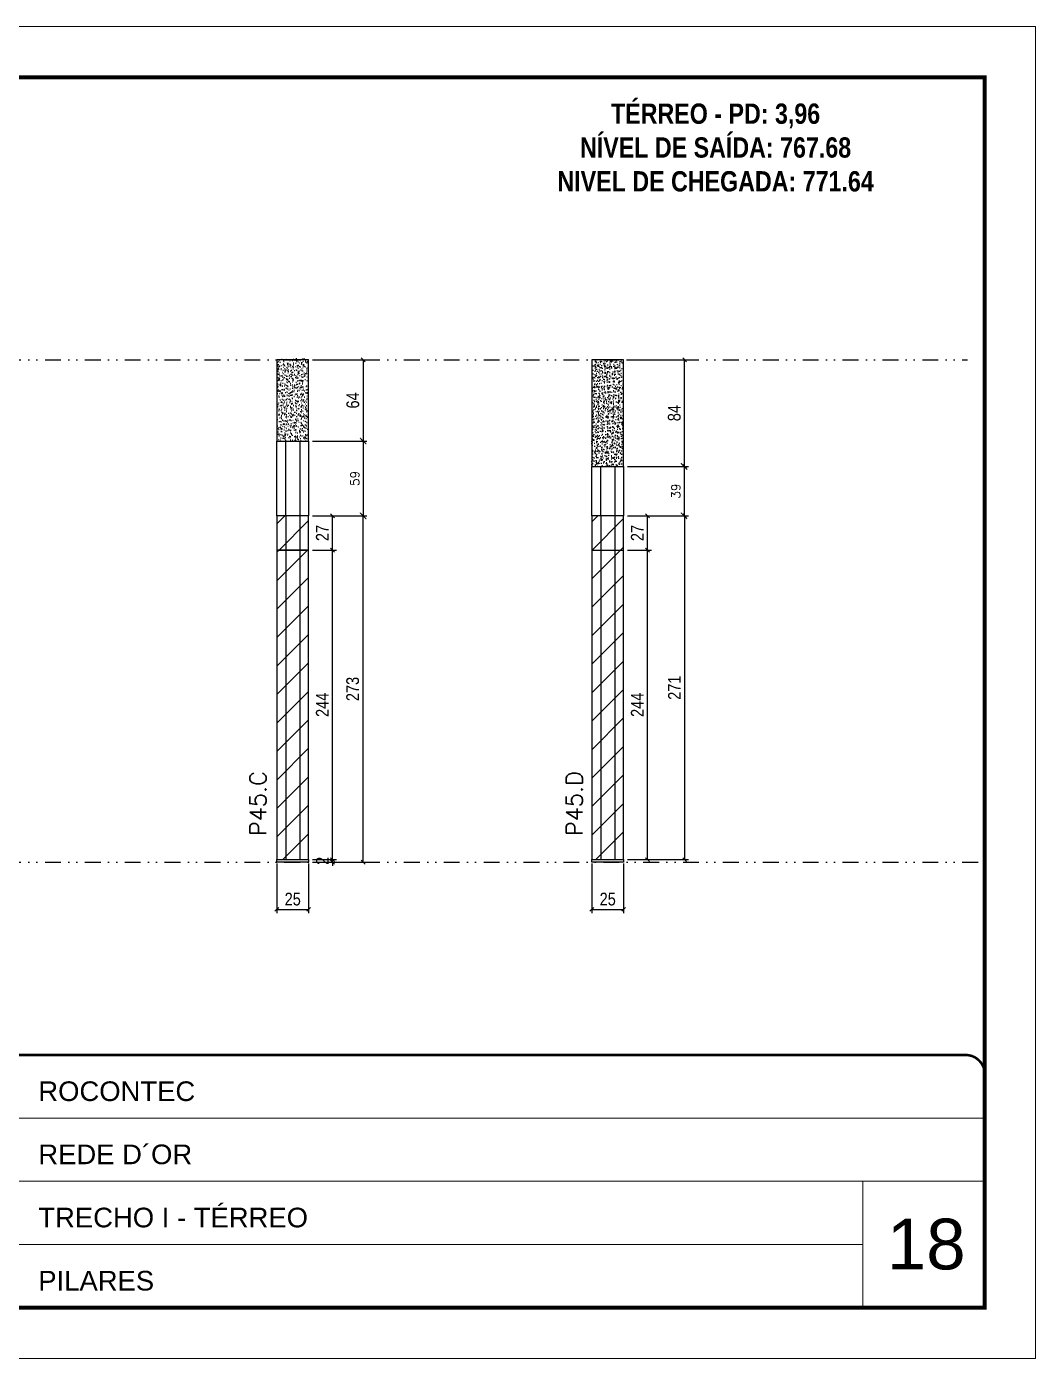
# Model space of a CAD drawing. Extents: x 2949 to 9230, y 1140 to 12527.
# Drawn here: x 5237 to 6033, y 6882 to 7932 of the extents above; entities that cross this region are included whole.
import ezdxf

# ---------------------------------------------------------------- set-up
doc = ezdxf.new("R2010")
doc.units = 0
for name, pattern in [('CONTINUO', [0]), ('DASHED', [0.75, 0.5, -0.25]), ('DIVIDE2', [0.625, 0.25, -0.125, 0, -0.125, 0, -0.125])]:
    doc.linetypes.add(name, pattern=pattern)
for name, color, linetype, lineweight in [('CARIMBO', 255, 'Continuous', 9), ('Folhas', 255, 'Continuous', 9), ('Hachura', 251, 'Continuous', 9), ('SARRAFO DE PRESSAO', 251, 'DASHED', 9), ('Texto Seção', 7, 'Continuous', 15)]:
    doc.layers.add(name, color=color, linetype=linetype, lineweight=lineweight)
for name, color, linetype in [('COTA', 241, 'Continuous'), ('NOMENCLATURA', 7, 'Continuous'), ('Nível', 160, 'Continuous'), ('Painéis', 200, 'Continuous'), ('SARR_2.2x7', 40, 'Continuous')]:
    doc.layers.add(name, color=color, linetype=linetype)
doc.styles.add('ARIAL', font='arial.ttf')
doc.styles.add('COTA TECNICA', font='techl___.ttf', dxfattribs={"height": 10})
doc.styles.add('COTA TECNICA-50', font='techl___.ttf', dxfattribs={"height": 10})
doc.styles.add('REGUA-120', font='ROMANS.shx', dxfattribs={"height": 15})
doc.styles.add('ROMANC', font='techb___.ttf', dxfattribs={"height": 2.5})
doc.styles.add('ROMANS', font='romans.shx')
doc.dimstyles.new('COTA PAINEL-50', dxfattribs={"dimtxt": 10, "dimasz": 3, "dimexe": 3, "dimexo": 3, "dimgap": 3, "dimtad": 1, "dimdec": 1, "dimzin": 12, "dimdsep": 46, "dimtxsty": 'COTA TECNICA-50', "dimblk1": 'OBLIQUE', "dimblk2": 'OBLIQUE', "dimsah": 1, "dimcen": 0.9, "dimclrd": 4, "dimclre": 4, "dimclrt": 240, "dimadec": 1, "dimazin": 3, "dimtfac": 1, "dimtdec": 1, "dimtmove": 0, "dimatfit": 3, "dimfxl": 1, "dimtolj": 1, "dimtzin": 12, "dimarcsym": 0})
doc.dimstyles.new('Cota Paínel', dxfattribs={"dimtxt": 7, "dimasz": 5, "dimexe": 3, "dimexo": 3, "dimgap": 3, "dimtad": 1, "dimdec": 1, "dimzin": 12, "dimdsep": 46, "dimtxsty": 'ROMANS', "dimblk": 'ARCHTICK', "dimcen": 0, "dimclrd": 4, "dimclre": 4, "dimclrt": 1, "dimadec": 1, "dimazin": 3, "dimtfac": 1, "dimtdec": 1, "dimtmove": 0, "dimatfit": 3, "dimldrblk": 'OBLIQUE', "dimfxl": 1, "dimtolj": 1, "dimtzin": 12, "dimarcsym": 0})
doc.dimstyles.new('PAINEL', dxfattribs={"dimtxt": 10, "dimasz": 3, "dimexe": 3, "dimexo": 3, "dimgap": 3, "dimtad": 1, "dimdec": 1, "dimzin": 12, "dimdsep": 46, "dimtxsty": 'COTA TECNICA', "dimblk1": 'OBLIQUE', "dimblk2": 'OBLIQUE', "dimsah": 1, "dimcen": 0.9, "dimclrd": 4, "dimclre": 4, "dimclrt": 240, "dimadec": 1, "dimazin": 3, "dimtfac": 1, "dimtdec": 1, "dimtmove": 0, "dimatfit": 3, "dimfxl": 1, "dimtolj": 1, "dimtzin": 12, "dimarcsym": 0})
pattern_1 = [(45, (-126071.967, -22713.47), (-11.2253202, 11.2253202), [])]

# ---------------------------------------------------------------- blocks, each defined once
blk = doc.blocks.new('9999999999')
at = {"color": 30, "linetype": 'CONTINUO'}
for p, q in [((98564.6, 34379.6), (99584, 34379.6)), ((98564.6, 34329.8), (99488, 34329.8)), ((99584, 34329.8), (99488, 34329.8)), ((99488, 34329.8), (99488, 34230.2)), ((98564.6, 34280), (99488, 34280))]:
    blk.add_line(p, q, dxfattribs=at)
at = {"color": 30, "linetype": 'CONTINUO', "const_width": 2}
blk.add_lwpolyline([(99584, 34230.2), (99584, 34414.4, 0.414214), (99569, 34429.4), (98229, 34429.4, 0.414214), (98214, 34414.4), (98214, 34245.2, 0.414214), (98229, 34230.2), (99584, 34230.2)], format="xyb", dxfattribs=at)
at = {"layer": 'Folhas'}
blk.add_lwpolyline([(98139, 34190.2), (99624, 34190.2), (99624, 35240.2), (98139, 35240.2)], close=True, dxfattribs=at)
at = {"layer": 'Folhas', "color": 30, "const_width": 3}
blk.add_lwpolyline([(98214, 34230.2), (99584, 34230.2), (99584, 35200.2), (98214, 35200.2)], close=True, dxfattribs=at)
at = {"color": 7, "linetype": 'Continuous', "ltscale": 5, "style": 'ARIAL'}
for s, height, p in [('ROCONTEC', 15.48, (98837.7, 34393.1)), ('REDE D´OR', 15.48, (98837.7, 34343.3)), ('TRECHO I - TÉRREO', 15.483, (98837.7, 34293.5)), ('PILARES', 15.48, (98837.7, 34243.7))]:
    blk.add_text(s, height=height, dxfattribs=at).set_placement(p)
blk = doc.blocks.new('_Oblique')
at = {"color": 0, "linetype": 'ByBlock', "lineweight": -2}
blk.add_line((-0.5, -0.5), (0.5, 0.5), dxfattribs=at)
blk = doc.blocks.new('*D702')
at = {"layer": 'COTA', "color": 4, "lineweight": -2, "transparency": 16777216}
for p, q in [((5434.4, 7272.7), (5434.4, 7233.4)), ((5459.4, 7272.7), (5459.4, 7233.4)), ((5434.4, 7236.4), (5459.4, 7236.4))]:
    blk.add_line(p, q, dxfattribs=at)
at = {"layer": 'Defpoints', "color": 0, "transparency": 16777216}
for p in [(5434.4, 7275.7), (5459.4, 7275.7), (5459.4, 7236.4)]:
    blk.add_point(p, dxfattribs=at)
at = {"layer": 'COTA', "color": 4, "lineweight": -2, "transparency": 16777216, "xscale": 3, "yscale": 3, "zscale": 3, "rotation": 180}
blk.add_blockref('_Oblique', (5434.4, 7236.4), dxfattribs=at)
at = {"layer": 'COTA', "color": 4, "lineweight": -2, "transparency": 16777216, "xscale": 3, "yscale": 3, "zscale": 3}
blk.add_blockref('_Oblique', (5459.4, 7236.4), dxfattribs=at)
at = {"layer": 'COTA', "color": 240, "transparency": 16777216, "insert": (5446.9, 7244.5), "char_height": 10, "attachment_point": 5, "style": 'COTA TECNICA'}
blk.add_mtext('\\A1;25', dxfattribs=at)
blk = doc.blocks.new('*D703')
at = {"layer": 'COTA', "color": 4, "lineweight": -2, "transparency": 16777216}
for p, q in [((5682.8, 7272.7), (5682.8, 7233.4)), ((5707.8, 7272.7), (5707.8, 7233.4)), ((5682.8, 7236.4), (5707.8, 7236.4))]:
    blk.add_line(p, q, dxfattribs=at)
at = {"layer": 'Defpoints', "color": 0, "transparency": 16777216}
for p in [(5682.8, 7275.7), (5707.8, 7275.7), (5707.8, 7236.4)]:
    blk.add_point(p, dxfattribs=at)
at = {"layer": 'COTA', "color": 4, "lineweight": -2, "transparency": 16777216, "xscale": 3, "yscale": 3, "zscale": 3, "rotation": 180}
blk.add_blockref('_Oblique', (5682.8, 7236.4), dxfattribs=at)
at = {"layer": 'COTA', "color": 4, "lineweight": -2, "transparency": 16777216, "xscale": 3, "yscale": 3, "zscale": 3}
blk.add_blockref('_Oblique', (5707.8, 7236.4), dxfattribs=at)
at = {"layer": 'COTA', "color": 240, "transparency": 16777216, "insert": (5695.3, 7244.5), "char_height": 10, "attachment_point": 5, "style": 'COTA TECNICA'}
blk.add_mtext('\\A1;25', dxfattribs=at)
blk = doc.blocks.new('*D704')
at = {"layer": 'COTA', "color": 4, "lineweight": -2, "transparency": 16777216}
for p, q in [((5710.8, 7546.7), (5758.9, 7546.7)), ((5755.9, 7546.7), (5755.9, 7275.7)), ((5710.8, 7275.7), (5758.9, 7275.7))]:
    blk.add_line(p, q, dxfattribs=at)
at = {"layer": 'Defpoints', "color": 0, "transparency": 16777216}
for p in [(5707.8, 7546.7), (5707.8, 7275.7), (5755.9, 7275.7)]:
    blk.add_point(p, dxfattribs=at)
at = {"layer": 'COTA', "color": 4, "lineweight": -2, "transparency": 16777216, "xscale": 3, "yscale": 3, "zscale": 3}
for p, rotation in [((5755.9, 7546.7), 90), ((5755.9, 7275.7), 270)]:
    blk.add_blockref('_Oblique', p, dxfattribs=dict(at, rotation=rotation))
at = {"layer": 'COTA', "color": 240, "transparency": 16777216, "insert": (5747.9, 7411.2), "char_height": 10, "attachment_point": 5, "rotation": 90, "style": 'COTA TECNICA'}
blk.add_mtext('\\A1;271', dxfattribs=at)
blk = doc.blocks.new('*D705')
at = {"layer": 'COTA', "color": 4, "lineweight": -2, "transparency": 16777216}
for p, q in [((5710.8, 7669.7), (5758.9, 7669.7)), ((5755.9, 7585.7), (5755.9, 7669.7)), ((5710.8, 7585.7), (5758.9, 7585.7))]:
    blk.add_line(p, q, dxfattribs=at)
at = {"layer": 'Defpoints', "color": 0, "transparency": 16777216}
for p in [(5707.8, 7669.7), (5755.9, 7669.7), (5707.8, 7585.7)]:
    blk.add_point(p, dxfattribs=at)
at = {"layer": 'COTA', "color": 4, "lineweight": -2, "transparency": 16777216, "xscale": 3, "yscale": 3, "zscale": 3}
for p, rotation in [((5755.9, 7669.7), 90), ((5755.9, 7585.7), 270)]:
    blk.add_blockref('_Oblique', p, dxfattribs=dict(at, rotation=rotation))
at = {"layer": 'COTA', "color": 240, "transparency": 16777216, "insert": (5747.8, 7627.7), "char_height": 10, "attachment_point": 5, "rotation": 90, "style": 'COTA TECNICA'}
blk.add_mtext('\\A1;84', dxfattribs=at)
blk = doc.blocks.new('*D711')
at = {"layer": 'COTA', "color": 4, "lineweight": -2, "transparency": 16777216}
for p, q in [((5462.4, 7546.7), (5505.4, 7546.7)), ((5502.4, 7273.7), (5502.4, 7546.7)), ((5462.4, 7273.7), (5505.4, 7273.7))]:
    blk.add_line(p, q, dxfattribs=at)
at = {"layer": 'Defpoints', "color": 0, "transparency": 16777216}
for p in [(5459.4, 7546.7), (5502.4, 7546.7), (5459.4, 7273.7)]:
    blk.add_point(p, dxfattribs=at)
at = {"layer": 'COTA', "color": 4, "lineweight": -2, "transparency": 16777216, "xscale": 3, "yscale": 3, "zscale": 3}
for p, rotation in [((5502.4, 7546.7), 90), ((5502.4, 7273.7), 270)]:
    blk.add_blockref('_Oblique', p, dxfattribs=dict(at, rotation=rotation))
at = {"layer": 'COTA', "color": 240, "transparency": 16777216, "insert": (5494.2, 7410.2), "char_height": 10, "attachment_point": 5, "rotation": 90, "style": 'COTA TECNICA'}
blk.add_mtext('\\A1;273', dxfattribs=at)
blk = doc.blocks.new('*D712')
at = {"layer": 'COTA', "color": 4, "lineweight": -2, "transparency": 16777216}
for p, q in [((5478.3, 7275.7), (5478.3, 7278.7)), ((5462.4, 7275.7), (5481.3, 7275.7)), ((5462.4, 7273.7), (5481.3, 7273.7)), ((5478.3, 7273.7), (5478.3, 7275.7)), ((5478.3, 7273.7), (5478.3, 7270.7))]:
    blk.add_line(p, q, dxfattribs=at)
at = {"layer": 'Defpoints', "color": 0, "transparency": 16777216}
for p in [(5459.4, 7275.7), (5459.4, 7273.7), (5478.3, 7275.7)]:
    blk.add_point(p, dxfattribs=at)
at = {"layer": 'COTA', "color": 4, "lineweight": -2, "transparency": 16777216, "xscale": 3, "yscale": 3, "zscale": 3}
for p, rotation in [((5478.3, 7275.7), 270), ((5478.3, 7273.7), 90)]:
    blk.add_blockref('_Oblique', p, dxfattribs=dict(at, rotation=rotation))
at = {"layer": 'COTA', "color": 240, "transparency": 16777216, "insert": (5470.3, 7274.7), "char_height": 10, "attachment_point": 5, "rotation": 90, "style": 'COTA TECNICA-50'}
blk.add_mtext('\\A1;2', dxfattribs=at)
blk = doc.blocks.new('*D1006')
at = {"layer": 'COTA', "color": 4, "linetype": 'ByBlock', "lineweight": -2, "transparency": 16777216}
for p, q in [((5462.4, 7669.7), (5505.4, 7669.7)), ((5502.4, 7669.7), (5502.4, 7605.7)), ((5462.4, 7605.7), (5505.4, 7605.7))]:
    blk.add_line(p, q, dxfattribs=at)
at = {"layer": 'Defpoints', "color": 0, "linetype": 'ByBlock', "transparency": 16777216}
for p in [(5459.4, 7669.7), (5459.4, 7605.7), (5502.4, 7605.7)]:
    blk.add_point(p, dxfattribs=at)
at = {"layer": 'COTA', "color": 4, "linetype": 'ByBlock', "lineweight": -2, "transparency": 16777216, "xscale": 3, "yscale": 3, "zscale": 3}
for p, rotation in [((5502.4, 7669.7), 90), ((5502.4, 7605.7), 270)]:
    blk.add_blockref('_Oblique', p, dxfattribs=dict(at, rotation=rotation))
at = {"layer": 'COTA', "color": 240, "linetype": 'ByBlock', "transparency": 16777216, "insert": (5494.3, 7637.7), "char_height": 10, "attachment_point": 5, "rotation": 90, "style": 'COTA TECNICA'}
blk.add_mtext('\\A1;64', dxfattribs=at)
blk = doc.blocks.new('*D1007')
at = {"layer": 'COTA', "color": 4, "linetype": 'ByBlock', "lineweight": -2, "transparency": 16777216}
for p, q in [((5462.4, 7519.7), (5481.3, 7519.7)), ((5478.3, 7275.7), (5478.3, 7519.7)), ((5462.4, 7275.7), (5481.3, 7275.7))]:
    blk.add_line(p, q, dxfattribs=at)
at = {"layer": 'Defpoints', "color": 0, "linetype": 'ByBlock', "transparency": 16777216}
for p in [(5459.4, 7519.7), (5478.3, 7519.7), (5459.4, 7275.7)]:
    blk.add_point(p, dxfattribs=at)
at = {"layer": 'COTA', "color": 4, "linetype": 'ByBlock', "lineweight": -2, "transparency": 16777216, "xscale": 3, "yscale": 3, "zscale": 3}
for p, rotation in [((5478.3, 7519.7), 90), ((5478.3, 7275.7), 270)]:
    blk.add_blockref('_Oblique', p, dxfattribs=dict(at, rotation=rotation))
at = {"layer": 'COTA', "color": 240, "linetype": 'ByBlock', "transparency": 16777216, "insert": (5470.2, 7397.7), "char_height": 10, "attachment_point": 5, "rotation": 90, "style": 'COTA TECNICA'}
blk.add_mtext('\\A1;244', dxfattribs=at)
blk = doc.blocks.new('*D1008')
at = {"layer": 'COTA', "color": 4, "linetype": 'ByBlock', "lineweight": -2, "transparency": 16777216}
for p, q in [((5462.4, 7546.7), (5481.3, 7546.7)), ((5478.3, 7519.7), (5478.3, 7546.7)), ((5462.4, 7519.7), (5481.3, 7519.7))]:
    blk.add_line(p, q, dxfattribs=at)
at = {"layer": 'Defpoints', "color": 0, "linetype": 'ByBlock', "transparency": 16777216}
for p in [(5459.4, 7546.7), (5478.3, 7546.7), (5459.4, 7519.7)]:
    blk.add_point(p, dxfattribs=at)
at = {"layer": 'COTA', "color": 4, "linetype": 'ByBlock', "lineweight": -2, "transparency": 16777216, "xscale": 3, "yscale": 3, "zscale": 3}
for p, rotation in [((5478.3, 7546.7), 90), ((5478.3, 7519.7), 270)]:
    blk.add_blockref('_Oblique', p, dxfattribs=dict(at, rotation=rotation))
at = {"layer": 'COTA', "color": 240, "linetype": 'ByBlock', "transparency": 16777216, "insert": (5470.2, 7533.2), "char_height": 10, "attachment_point": 5, "rotation": 90, "style": 'COTA TECNICA'}
blk.add_mtext('\\A1;27', dxfattribs=at)
blk = doc.blocks.new('*D713')
at = {"layer": 'COTA', "color": 4, "linetype": 'ByBlock', "lineweight": -2, "transparency": 16777216}
for p, q in [((5710.8, 7519.7), (5729.7, 7519.7)), ((5726.7, 7275.7), (5726.7, 7519.7)), ((5710.8, 7275.7), (5729.7, 7275.7))]:
    blk.add_line(p, q, dxfattribs=at)
at = {"layer": 'Defpoints', "color": 0, "linetype": 'ByBlock', "transparency": 16777216}
for p in [(5707.8, 7519.7), (5726.7, 7519.7), (5707.8, 7275.7)]:
    blk.add_point(p, dxfattribs=at)
at = {"layer": 'COTA', "color": 4, "linetype": 'ByBlock', "lineweight": -2, "transparency": 16777216, "xscale": 3, "yscale": 3, "zscale": 3}
for p, rotation in [((5726.7, 7519.7), 90), ((5726.7, 7275.7), 270)]:
    blk.add_blockref('_Oblique', p, dxfattribs=dict(at, rotation=rotation))
at = {"layer": 'COTA', "color": 240, "linetype": 'ByBlock', "transparency": 16777216, "insert": (5718.6, 7397.7), "char_height": 10, "attachment_point": 5, "rotation": 90, "style": 'COTA TECNICA'}
blk.add_mtext('\\A1;244', dxfattribs=at)
blk = doc.blocks.new('*D714')
at = {"layer": 'COTA', "color": 4, "linetype": 'ByBlock', "lineweight": -2, "transparency": 16777216}
for p, q in [((5710.8, 7546.7), (5729.7, 7546.7)), ((5726.7, 7519.7), (5726.7, 7546.7)), ((5710.8, 7519.7), (5729.7, 7519.7))]:
    blk.add_line(p, q, dxfattribs=at)
at = {"layer": 'Defpoints', "color": 0, "linetype": 'ByBlock', "transparency": 16777216}
for p in [(5707.8, 7546.7), (5726.7, 7546.7), (5707.8, 7519.7)]:
    blk.add_point(p, dxfattribs=at)
at = {"layer": 'COTA', "color": 4, "linetype": 'ByBlock', "lineweight": -2, "transparency": 16777216, "xscale": 3, "yscale": 3, "zscale": 3}
for p, rotation in [((5726.7, 7546.7), 90), ((5726.7, 7519.7), 270)]:
    blk.add_blockref('_Oblique', p, dxfattribs=dict(at, rotation=rotation))
at = {"layer": 'COTA', "color": 240, "linetype": 'ByBlock', "transparency": 16777216, "insert": (5718.6, 7533.2), "char_height": 10, "attachment_point": 5, "rotation": 90, "style": 'COTA TECNICA'}
blk.add_mtext('\\A1;27', dxfattribs=at)
blk = doc.blocks.new('_ArchTick')
at = {"color": 0, "linetype": 'ByBlock', "const_width": 0.15}
blk.add_lwpolyline([(-0.5, -0.5), (0.5, 0.5)], dxfattribs=at)
blk = doc.blocks.new('*D1062')
at = {"layer": 'COTA', "color": 4, "lineweight": -2, "transparency": 16777216}
for p, q in [((5462.4, 7605.7), (5505.4, 7605.7)), ((5502.4, 7605.7), (5502.4, 7546.7)), ((5462.4, 7546.7), (5505.4, 7546.7))]:
    blk.add_line(p, q, dxfattribs=at)
at = {"layer": 'Defpoints', "color": 0, "transparency": 16777216}
for p in [(5459.4, 7605.7), (5459.4, 7546.7), (5502.4, 7546.7)]:
    blk.add_point(p, dxfattribs=at)
at = {"layer": 'COTA', "color": 4, "lineweight": -2, "transparency": 16777216, "xscale": 5, "yscale": 5, "zscale": 5}
for p, rotation in [((5502.4, 7605.7), 90), ((5502.4, 7546.7), 270)]:
    blk.add_blockref('_ArchTick', p, dxfattribs=dict(at, rotation=rotation))
at = {"layer": 'COTA', "color": 1, "transparency": 16777216, "insert": (5495.9, 7576.2), "char_height": 7, "attachment_point": 5, "rotation": 90, "style": 'ROMANS'}
blk.add_mtext('\\A1;59', dxfattribs=at)
blk = doc.blocks.new('*D1063')
at = {"layer": 'COTA', "color": 4, "lineweight": -2, "transparency": 16777216}
for p, q in [((5710.8, 7585.7), (5758.5, 7585.7)), ((5755.5, 7585.7), (5755.5, 7546.7)), ((5710.8, 7546.7), (5758.5, 7546.7))]:
    blk.add_line(p, q, dxfattribs=at)
at = {"layer": 'Defpoints', "color": 0, "transparency": 16777216}
for p in [(5707.8, 7585.7), (5707.8, 7546.7), (5755.5, 7546.7)]:
    blk.add_point(p, dxfattribs=at)
at = {"layer": 'COTA', "color": 4, "lineweight": -2, "transparency": 16777216, "xscale": 5, "yscale": 5, "zscale": 5}
for p, rotation in [((5755.5, 7585.7), 90), ((5755.5, 7546.7), 270)]:
    blk.add_blockref('_ArchTick', p, dxfattribs=dict(at, rotation=rotation))
at = {"layer": 'COTA', "color": 1, "transparency": 16777216, "insert": (5749, 7566.2), "char_height": 7, "attachment_point": 5, "rotation": 90, "style": 'ROMANS'}
blk.add_mtext('\\A1;39', dxfattribs=at)

msp = doc.modelspace()

# ---------------------------------------------------------------- hatches: boundary and pattern name
at = {"layer": 'COTA', "linetype": 'ByBlock'}
h = msp.add_hatch(dxfattribs=at)
h.set_pattern_fill('AR-CONC', color=256, scale=0.03)
h.set_pattern_definition([(50, (-126290.7358, -20396.3203), (5.46554007, -0.47817257), [0.5715, -6.2865]), (355, (-126290.736, -20396.3203), (-1.05730264, 5.73170536), [0.4572, -5.02921753]), (100.4514447, (-126290.2803, -20396.36), (4.40823741, 5.25353256), [0.48570026, -5.34270734]), (46.1842, (-126290.736, -20394.796), (8.13237123, -1.26126984), [0.85725, -9.42975]), (96.6355576, (-126290.058, -20394.9014), (7.122124, 7.42278374), [0.7285507, -8.01406824]), (351.184151, (-126290.736, -20394.796), (7.122124, 7.42278374), [0.685799, -7.54379196]), (21, (-126289.9738, -20395.1773), (4.54843174, -3.06795595), [0.5715, -6.2865]), (326, (-126289.974, -20395.1773), (1.85406085, 5.52563898), [0.4572, -5.0292]), (71.451445, (-126289.5947, -20395.433), (6.40249258, 2.45768307), [0.48570026, -5.34269813]), (37.5, (-126290.7358, -20396.3203), (0.092658098, 2.536651166), [0, -4.96824, 0, -5.1054, 0, -5.04825]), (7.5, (-126290.7358, -20396.3203), (2.004589875, 3.005417245), [0, -2.91084, 0, -4.85394, 0, -1.92405]), (327.5, (-126292.435, -20396.3203), (4.067717855, -0.17186232), [0, -1.905, 0, -5.9436, 0, -7.8867]), (317.5, (-126293.197, -20396.3203), (4.44387544, 0.76279473), [0, -2.4765, 0, -3.94716, 0, -5.6007])])
h.paths.add_polyline_path([(5434.37, 7605.72), (5458.37, 7605.72), (5458.37, 7670.72), (5434.37, 7670.72)])
h = msp.add_hatch(dxfattribs=at)
h.set_pattern_fill('AR-CONC', color=256, scale=0.03)
h.set_pattern_definition([(50, (-126231.462, -20397.3203), (5.46554007, -0.47817257), [0.5715, -6.2865]), (355, (-126231.462, -20397.3203), (-1.05730264, 5.73170536), [0.4572, -5.02921753]), (100.4514447, (-126231.0066, -20397.36), (4.40823741, 5.25353256), [0.48570026, -5.34270734]), (46.1842, (-126231.462, -20395.796), (8.13237123, -1.26126984), [0.85725, -9.42975]), (96.6355576, (-126230.784, -20395.9014), (7.122124, 7.42278374), [0.7285507, -8.01406824]), (351.184151, (-126231.462, -20395.796), (7.122124, 7.42278374), [0.685799, -7.54379196]), (21, (-126230.7, -20396.1773), (4.54843174, -3.06795595), [0.5715, -6.2865]), (326, (-126230.7, -20396.1773), (1.85406085, 5.52563898), [0.4572, -5.0292]), (71.451445, (-126230.321, -20396.433), (6.40249258, 2.45768307), [0.48570026, -5.34269813]), (37.5, (-126231.462, -20397.3203), (0.092658098, 2.536651166), [0, -4.96824, 0, -5.1054, 0, -5.04825]), (7.5, (-126231.462, -20397.3203), (2.004589875, 3.005417245), [0, -2.91084, 0, -4.85394, 0, -1.92405]), (327.5, (-126233.1613, -20397.3203), (4.067717855, -0.17186232), [0, -1.905, 0, -5.9436, 0, -7.8867]), (317.5, (-126233.9233, -20397.3203), (4.44387544, 0.76279473), [0, -2.4765, 0, -3.94716, 0, -5.6007])])
h.paths.add_polyline_path([(5682.56, 7585.72), (5707.31, 7585.72), (5707.81, 7669.72), (5683.06, 7669.72)])
at = {"layer": 'Hachura', "linetype": 'ByBlock'}
h = msp.add_hatch(dxfattribs=at)
h.set_pattern_fill('ANSI31', color=256, scale=5)
h.set_pattern_definition(pattern_1)
h.paths.add_polyline_path([(5459.37, 7546.72), (5434.37, 7546.72), (5434.37, 7519.72), (5459.37, 7519.72)])
h = msp.add_hatch(dxfattribs=at)
h.set_pattern_fill('ANSI31', color=256, scale=5)
h.set_pattern_definition(pattern_1)
h.paths.add_polyline_path([(5707.81, 7546.72), (5682.81, 7546.72), (5682.81, 7519.72), (5707.81, 7519.72)])
h = msp.add_hatch(dxfattribs=at)
h.set_pattern_fill('ANSI31', color=256, scale=5)
h.set_pattern_definition(pattern_1)
h.paths.add_polyline_path([(5459.37, 7519.72), (5434.37, 7519.72), (5434.37, 7275.72), (5459.37, 7275.72)])
h = msp.add_hatch(dxfattribs=at)
h.set_pattern_fill('ANSI31', color=256, scale=5)
h.set_pattern_definition(pattern_1)
h.paths.add_polyline_path([(5707.81, 7519.72), (5682.81, 7519.72), (5682.81, 7275.72), (5707.81, 7275.72)])

# ---------------------------------------------------------------- linework, layer by layer
at = {"layer": 'COTA', "linetype": 'ByBlock'}
for points in [[(5434.37, 7605.72), (5459.37, 7605.72), (5459.37, 7669.72), (5434.37, 7669.72)], [(5682.81, 7585.72), (5707.81, 7585.72), (5707.81, 7669.72), (5682.81, 7669.72)]]:
    msp.add_lwpolyline(points, close=True, dxfattribs=at)
at = {"layer": 'Nível', "color": 4, "linetype": 'DIVIDE2', "ltscale": 50}
for p, q in [((4622.53, 7669.72), (5979.03, 7669.72)), ((4622.53, 7273.72), (5992.53, 7273.72))]:
    msp.add_line(p, q, dxfattribs=at)
at = {"layer": 'Painéis'}
for p, q in [((5434.37, 7605.72), (5459.37, 7605.72)), ((5434.37, 7546.72), (5434.37, 7605.72)), ((5459.37, 7605.72), (5459.37, 7546.72)), ((5682.81, 7585.72), (5707.81, 7585.72)), ((5682.81, 7546.72), (5682.81, 7585.72)), ((5707.81, 7585.72), (5707.81, 7546.72)), ((5459.37, 7546.72), (5434.37, 7546.72)), ((5707.81, 7546.72), (5682.81, 7546.72)), ((5682.81, 7546.72), (5682.81, 7275.72)), ((5707.81, 7546.72), (5682.81, 7546.72)), ((5707.81, 7275.72), (5707.81, 7546.72)), ((5682.81, 7519.72), (5707.81, 7519.72)), ((5682.81, 7275.72), (5707.81, 7275.72)), ((5682.81, 7275.72), (5707.81, 7275.72)), ((5682.81, 7273.72), (5682.81, 7275.72)), ((5707.81, 7273.72), (5682.81, 7273.72)), ((5707.81, 7275.72), (5707.81, 7273.72))]:
    msp.add_line(p, q, dxfattribs=at)
for points in [[(5434.37, 7519.72), (5459.37, 7519.72), (5459.37, 7546.72), (5434.37, 7546.72)], [(5434.37, 7275.72), (5459.37, 7275.72), (5459.37, 7519.72), (5434.37, 7519.72)], [(5434.37, 7275.72), (5459.37, 7275.72), (5459.37, 7273.72), (5434.37, 7273.72)]]:
    msp.add_lwpolyline(points, close=True, dxfattribs=at)
at = {"layer": 'SARR_2.2x7'}
for p, q in [((5441.37, 7546.72), (5441.37, 7605.72)), ((5452.37, 7605.72), (5452.37, 7546.72)), ((5689.81, 7546.72), (5689.81, 7585.72)), ((5700.81, 7585.72), (5700.81, 7546.72)), ((5441.37, 7546.72), (5441.37, 7275.72)), ((5452.37, 7546.72), (5452.37, 7275.72)), ((5689.81, 7546.72), (5689.81, 7275.72)), ((5700.81, 7546.72), (5700.81, 7275.72))]:
    msp.add_line(p, q, dxfattribs=at)

# ---------------------------------------------------------------- block references
at = {"layer": 'SARRAFO DE PRESSAO', "color": 6, "linetype": 'ByBlock'}
msp.add_blockref('9999999999', (-93591.44, -27307.77), dxfattribs=at)

# ---------------------------------------------------------------- texts
at = {"layer": 'CARIMBO', "style": 'ARIAL'}
msp.add_text('18', height=40, dxfattribs=at).set_placement((5915.39, 6952.58))
at = {"layer": 'NOMENCLATURA', "color": 2, "insert": (5780.36, 7898.5), "char_height": 16, "attachment_point": 2, "style": 'ROMANC'}
msp.add_mtext_dynamic_manual_height_columns('\\PTÉRREO - PD: 3,96\\PNÍVEL DE SAÍDA: 767.68\\PNIVEL DE CHEGADA: 771.64', width=300.2766, gutter_width=1, heights=[0], dxfattribs=at)
at = {"layer": 'Texto Seção', "char_height": 13, "width": 285.3299, "attachment_point": 7, "rotation": 90, "style": 'REGUA-120'}
for s, insert in [('P45.C', (5426.04, 7294.18)), ('P45.D', (5675.48, 7294.18))]:
    msp.add_mtext(s, dxfattribs=dict(at, insert=insert))

# ---------------------------------------------------------------- dimensions: what is measured, and where the dimension line sits
at = {"layer": 'COTA', "linetype": 'ByBlock'}
for base, p1, p2, picture, middle in [((5502.45, 7605.72), (5459.37, 7669.72), (5459.37, 7605.72), '*D1006', (5494.35, 7637.72)), ((5478.27, 7519.72), (5459.37, 7275.72), (5459.37, 7519.72), '*D1007', (5470.2, 7397.72)), ((5726.72, 7519.72), (5707.81, 7275.72), (5707.81, 7519.72), '*D713', (5718.65, 7397.72))]:
    dim = msp.add_linear_dim(base=base, p1=p1, p2=p2, angle=90, dimstyle='PAINEL', dxfattribs=at)
    dim.commit()
    dim.dimension.update_dxf_attribs({"geometry": picture, "text_midpoint": middle})
at = {"layer": 'COTA'}
for base, p1, p2, picture, middle in [((5755.94, 7669.72), (5707.81, 7585.72), (5707.81, 7669.72), '*D705', (5747.85, 7627.72)), ((5502.45, 7546.72), (5459.37, 7273.72), (5459.37, 7546.72), '*D711', (5494.23, 7410.22)), ((5755.94, 7275.72), (5707.81, 7546.72), (5707.81, 7275.72), '*D704', (5747.87, 7411.22))]:
    dim = msp.add_linear_dim(base=base, p1=p1, p2=p2, angle=90, dimstyle='PAINEL', override={"dimarcsym": 2}, dxfattribs=at)
    dim.commit()
    dim.dimension.update_dxf_attribs({"geometry": picture, "text_midpoint": middle})
for base, p1, p2, picture, middle in [((5502.45, 7546.72), (5459.37, 7605.72), (5459.37, 7546.72), '*D1062', (5495.95, 7576.22)), ((5755.5, 7546.72), (5707.81, 7585.72), (5707.81, 7546.72), '*D1063', (5749, 7566.22))]:
    dim = msp.add_linear_dim(base=base, p1=p1, p2=p2, angle=90, dimstyle='Cota Paínel', dxfattribs=at)
    dim.commit()
    dim.dimension.update_dxf_attribs({"geometry": picture, "text_midpoint": middle})
at = {"layer": 'COTA', "linetype": 'ByBlock'}
for base, p1, p2, picture, middle in [((5478.27, 7546.72), (5459.37, 7519.72), (5459.37, 7546.72), '*D1008', (5470.2, 7533.22)), ((5726.72, 7546.72), (5707.81, 7519.72), (5707.81, 7546.72), '*D714', (5718.65, 7533.22))]:
    dim = msp.add_linear_dim(base=base, p1=p1, p2=p2, angle=90, dimstyle='PAINEL', override={"dimtmove": 1}, dxfattribs=at)
    dim.commit()
    dim.dimension.update_dxf_attribs({"geometry": picture, "text_midpoint": middle})
at = {"layer": 'COTA'}
dim = msp.add_linear_dim(base=(5478.27, 7275.72), p1=(5459.37, 7273.72), p2=(5459.37, 7275.72), angle=90, dimstyle='COTA PAINEL-50', dxfattribs=at)
dim.commit()
dim.dimension.update_dxf_attribs({"geometry": '*D712', "text_midpoint": (5478.27, 7274.72), "dimtype": 160})
for base, p1, p2, picture, middle in [((5459.37, 7236.37), (5434.37, 7275.72), (5459.37, 7275.72), '*D702', (5446.87, 7244.48)), ((5707.81, 7236.37), (5682.81, 7275.72), (5707.81, 7275.72), '*D703', (5695.31, 7244.48))]:
    dim = msp.add_linear_dim(base=base, p1=p1, p2=p2, dimstyle='PAINEL', override={"dimarcsym": 2}, dxfattribs=at)
    dim.commit()
    dim.dimension.update_dxf_attribs({"geometry": picture, "text_midpoint": middle})

doc.saveas('drawing.dxf')
